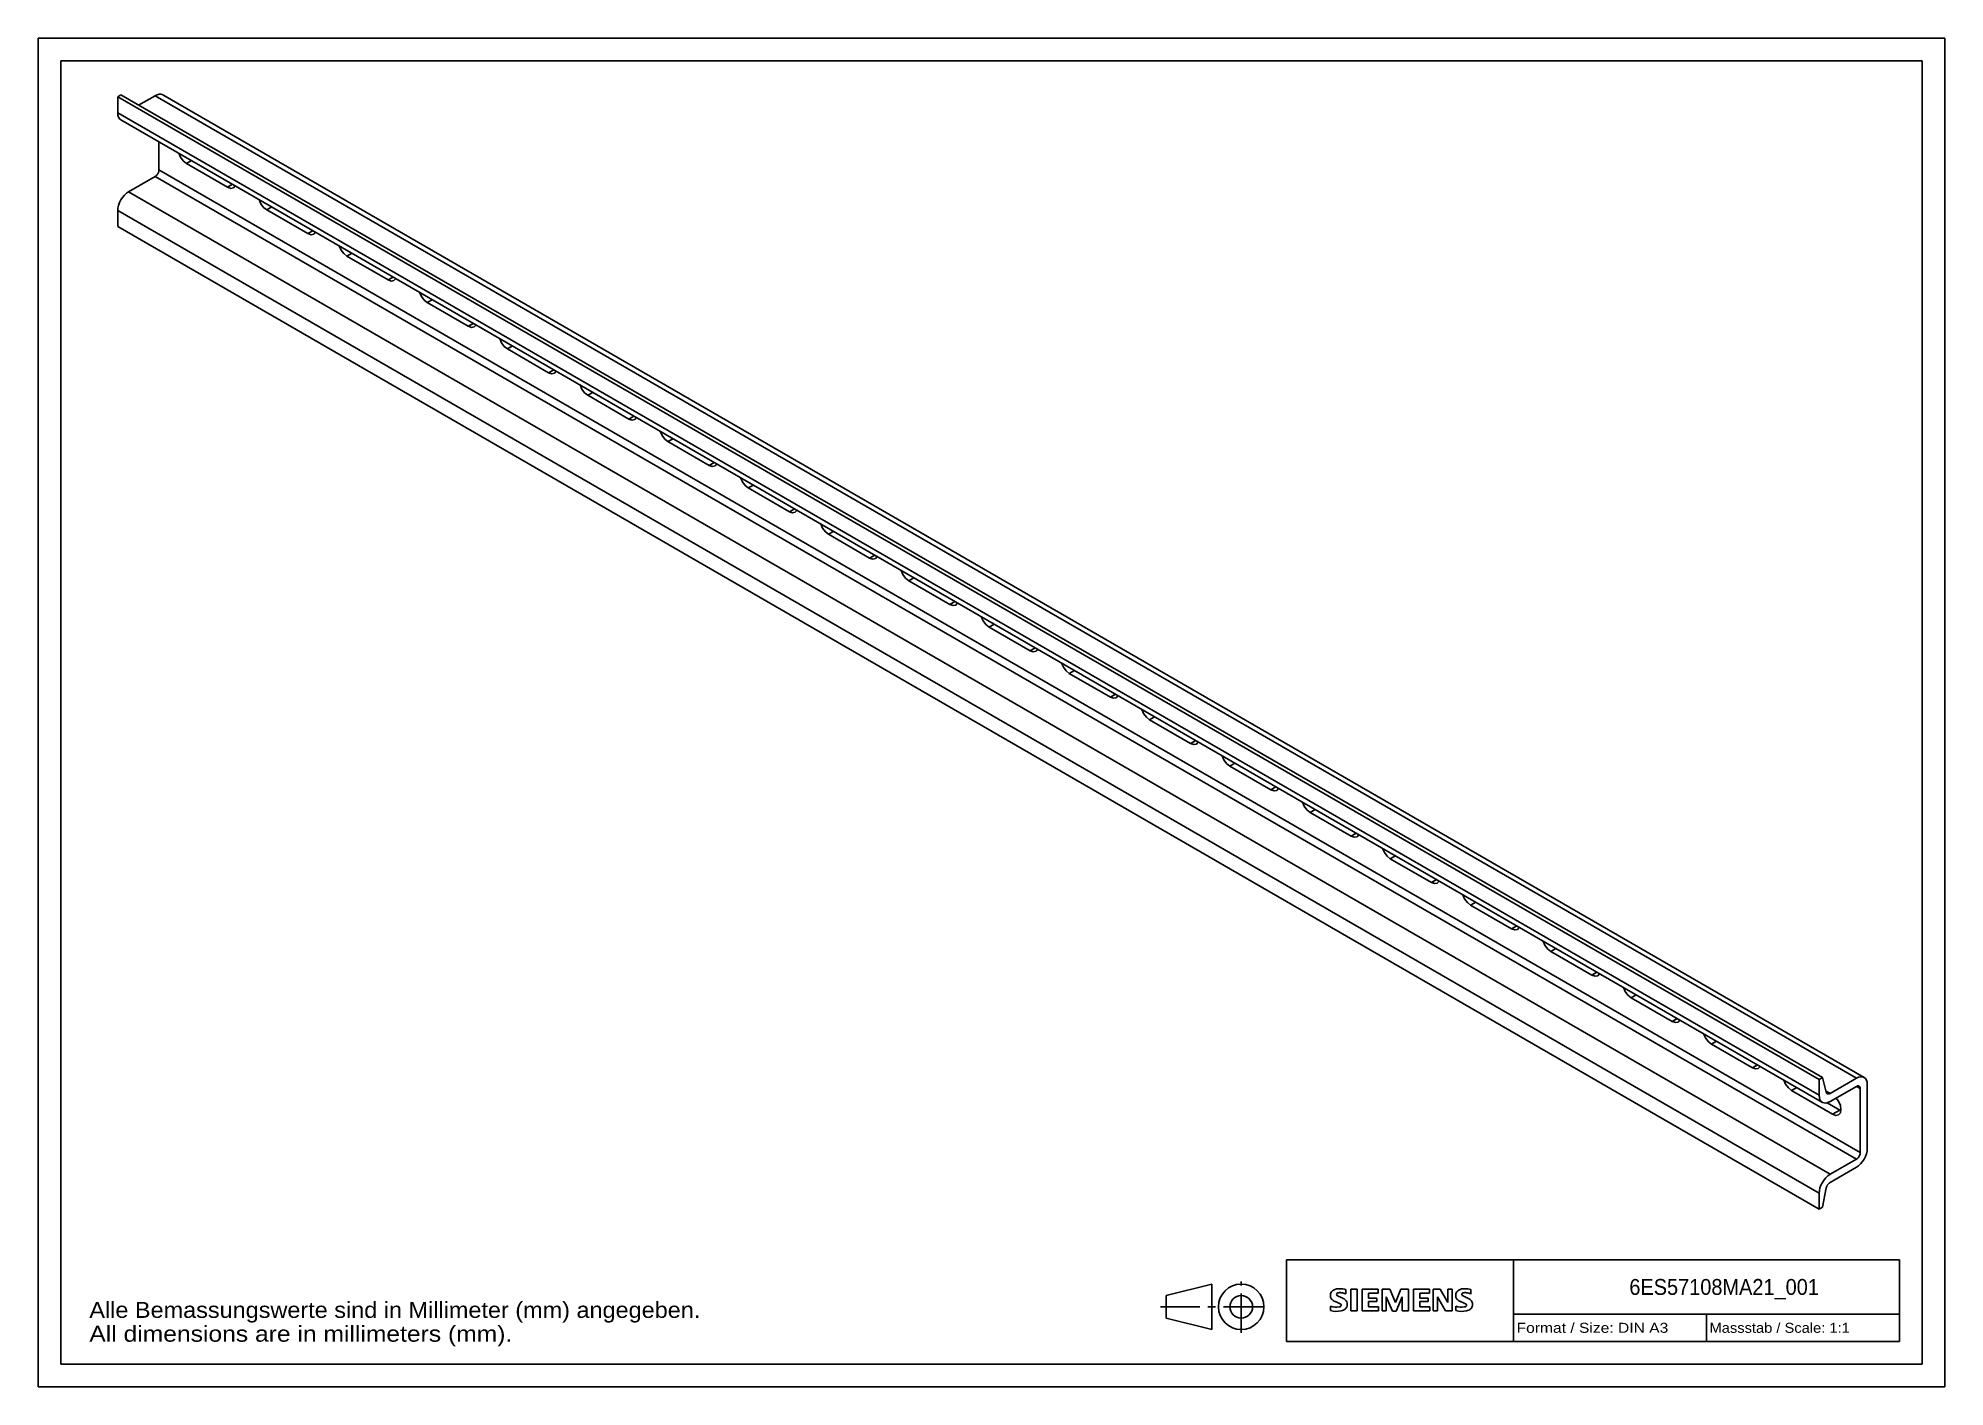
# Model space of a CAD drawing. Extents: x 0 to 420, y 0 to 297.
import ezdxf
from ezdxf.enums import TextEntityAlignment as Align

# ---------------------------------------------------------------- set-up
doc = ezdxf.new("R2010")
doc.units = 0
doc.header["$LTSCALE"] = 23.1
doc.linetypes.add('CENTER', pattern=[0.6, 0.375, -0.075, 0.075, -0.075])
doc.layers.get('0').update_dxf_attribs({"linetype": 'CONTINUOUS'})
for name, color, linetype in [('40000_ISO', 7, 'CONTINUOUS'), ('90000_FRAME', 7, 'CONTINUOUS'), ('91000_TIP', 7, 'CONTINUOUS')]:
    doc.layers.add(name, color=color, linetype=linetype)

msp = doc.modelspace()

# ---------------------------------------------------------------- linework, layer by layer
at = {"layer": '40000_ISO', "color": 7, "linetype": 'CONTINUOUS'}
for p, q in [((18.25, 284.49), (17.54, 284.08)), ((17.54, 284.08), (17.54, 280.57)), ((17.54, 284.08), (392.31, 67.71)), ((18.25, 284.49), (393.02, 68.12)), ((25.75, 284.33), (22.14, 282.24)), ((26.22, 284.54), (25.75, 284.33)), ((25.75, 284.33), (400.52, 67.96)), ((26.67, 284.64), (26.22, 284.54)), ((27.08, 284.63), (26.67, 284.64)), ((27.45, 284.49), (27.08, 284.63)), ((27.45, 284.49), (402.21, 68.13)), ((17.54, 280.57), (17.59, 280.05)), ((17.54, 280.57), (392.31, 64.2)), ((17.59, 280.05), (17.72, 279.61)), ((17.72, 279.61), (17.95, 279.26)), ((17.95, 279.26), (18.25, 279.01)), ((18.25, 279.01), (393.01, 62.65)), ((26.6, 274.19), (26.6, 267.99)), ((30.99, 271.66), (31.38, 270.76)), ((31.38, 270.76), (31.97, 269.95)), ((31.97, 269.95), (32.68, 269.38)), ((32.68, 269.38), (33.8, 270.03)), ((32.68, 269.38), (41.73, 264.16)), ((25.75, 266.52), (19.94, 263.17)), ((25.97, 266.68), (25.75, 266.52)), ((25.75, 266.52), (400.52, 50.15)), ((26.17, 266.9), (25.97, 266.68)), ((26.35, 267.15), (26.17, 266.9)), ((26.48, 267.44), (26.35, 267.15)), ((26.57, 267.72), (26.48, 267.44)), ((26.6, 267.99), (26.57, 267.72)), ((26.6, 267.99), (401.37, 51.62)), ((41.73, 264.16), (42.85, 264.81)), ((17.95, 260.78), (17.72, 260.18)), ((18.25, 261.38), (17.95, 260.78)), ((18.61, 261.93), (18.25, 261.38)), ((19.02, 262.43), (18.61, 261.93)), ((19.47, 262.85), (19.02, 262.43)), ((19.94, 263.17), (19.47, 262.85)), ((19.94, 263.17), (394.71, 46.8)), ((41.73, 264.16), (42.43, 263.91)), ((42.43, 263.91), (43.03, 264.03)), ((43.03, 264.03), (43.42, 264.48)), ((48.66, 261.45), (49.06, 260.55)), ((49.06, 260.55), (49.65, 259.74)), ((17.59, 259.58), (17.54, 259.01)), ((17.54, 259.01), (17.54, 255.5)), ((17.54, 259.01), (392.31, 42.64)), ((17.72, 260.18), (17.59, 259.58)), ((49.65, 259.74), (50.36, 259.18)), ((50.36, 259.18), (51.48, 259.83)), ((50.36, 259.18), (59.41, 253.95)), ((17.54, 255.5), (392.31, 39.13)), ((59.41, 253.95), (60.53, 254.6)), ((59.41, 253.95), (60.11, 253.71)), ((60.11, 253.71), (60.71, 253.82)), ((60.71, 253.82), (61.1, 254.27)), ((66.34, 251.24), (66.73, 250.34)), ((66.73, 250.34), (67.33, 249.54)), ((67.33, 249.54), (68.03, 248.97)), ((68.03, 248.97), (69.16, 249.62)), ((68.03, 248.97), (77.08, 243.75)), ((77.08, 243.75), (78.21, 244.39)), ((77.08, 243.75), (77.79, 243.5)), ((77.79, 243.5), (78.38, 243.62)), ((78.38, 243.62), (78.78, 244.07)), ((84.02, 241.04), (84.41, 240.14)), ((84.41, 240.14), (85.01, 239.33)), ((85.71, 238.77), (86.83, 239.41)), ((85.01, 239.33), (85.71, 238.77)), ((85.71, 238.77), (94.76, 233.54)), ((94.76, 233.54), (95.89, 234.19)), ((94.76, 233.54), (95.47, 233.3)), ((95.47, 233.3), (96.06, 233.41)), ((96.06, 233.41), (96.45, 233.86)), ((101.7, 230.83), (102.09, 229.93)), ((102.09, 229.93), (102.69, 229.13)), ((102.69, 229.13), (103.39, 228.56)), ((103.39, 228.56), (104.51, 229.21)), ((103.39, 228.56), (112.44, 223.33)), ((112.44, 223.33), (113.56, 223.98)), ((112.44, 223.33), (113.14, 223.09)), ((113.14, 223.09), (113.74, 223.2)), ((113.74, 223.2), (114.13, 223.65)), ((119.38, 220.63), (119.77, 219.73)), ((119.77, 219.73), (120.36, 218.92)), ((120.36, 218.92), (121.07, 218.35)), ((121.07, 218.35), (122.19, 219)), ((121.07, 218.35), (130.12, 213.13)), ((130.12, 213.13), (131.24, 213.78)), ((130.12, 213.13), (130.82, 212.88)), ((130.82, 212.88), (131.42, 213)), ((131.42, 213), (131.81, 213.45)), ((137.05, 210.42), (137.44, 209.52)), ((137.44, 209.52), (138.04, 208.71)), ((138.04, 208.71), (138.74, 208.15)), ((138.74, 208.15), (139.87, 208.8)), ((138.74, 208.15), (147.8, 202.92)), ((147.8, 202.92), (148.92, 203.57)), ((147.8, 202.92), (148.5, 202.68)), ((148.5, 202.68), (149.1, 202.79)), ((149.1, 202.79), (149.49, 203.24)), ((154.73, 200.21), (155.12, 199.31)), ((155.12, 199.31), (155.72, 198.51)), ((155.72, 198.51), (156.42, 197.94)), ((156.42, 197.94), (157.55, 198.59)), ((156.42, 197.94), (165.47, 192.72)), ((165.47, 192.72), (166.6, 193.36)), ((165.47, 192.72), (166.18, 192.47)), ((166.18, 192.47), (166.77, 192.59)), ((166.77, 192.59), (167.16, 193.04)), ((172.41, 190.01), (172.8, 189.11)), ((172.8, 189.11), (173.4, 188.3)), ((173.4, 188.3), (174.1, 187.74)), ((174.1, 187.74), (175.22, 188.38)), ((174.1, 187.74), (183.15, 182.51)), ((183.15, 182.51), (184.27, 183.16)), ((183.15, 182.51), (183.85, 182.26)), ((183.85, 182.26), (184.45, 182.38)), ((184.45, 182.38), (184.84, 182.83)), ((190.09, 179.8), (190.48, 178.9)), ((190.48, 178.9), (191.07, 178.1)), ((191.07, 178.1), (191.78, 177.53)), ((191.78, 177.53), (192.9, 178.18)), ((191.78, 177.53), (200.83, 172.3)), ((200.83, 172.3), (201.95, 172.95)), ((200.83, 172.3), (201.53, 172.06)), ((202.13, 172.17), (202.52, 172.62)), ((201.53, 172.06), (202.13, 172.17)), ((207.76, 169.6), (208.16, 168.7)), ((208.16, 168.7), (208.75, 167.89)), ((208.75, 167.89), (209.46, 167.32)), ((209.46, 167.32), (210.58, 167.97)), ((209.46, 167.32), (218.51, 162.1)), ((218.51, 162.1), (219.63, 162.75)), ((218.51, 162.1), (219.21, 161.85)), ((219.21, 161.85), (219.81, 161.97)), ((219.81, 161.97), (220.2, 162.42)), ((225.44, 159.39), (225.83, 158.49)), ((225.83, 158.49), (226.43, 157.68)), ((226.43, 157.68), (227.13, 157.12)), ((227.13, 157.12), (228.26, 157.77)), ((227.13, 157.12), (236.18, 151.89)), ((236.18, 151.89), (237.31, 152.54)), ((236.18, 151.89), (236.89, 151.65)), ((236.89, 151.65), (237.48, 151.76)), ((237.48, 151.76), (237.88, 152.21)), ((243.12, 149.18), (243.51, 148.28)), ((243.51, 148.28), (244.11, 147.48)), ((244.11, 147.48), (244.81, 146.91)), ((244.81, 146.91), (245.93, 147.56)), ((244.81, 146.91), (253.86, 141.69)), ((253.86, 141.69), (254.99, 142.33)), ((253.86, 141.69), (254.57, 141.44)), ((254.57, 141.44), (255.16, 141.56)), ((255.16, 141.56), (255.55, 142.01)), ((260.8, 138.98), (261.19, 138.08)), ((261.19, 138.08), (261.79, 137.27)), ((261.79, 137.27), (262.49, 136.7)), ((262.49, 136.7), (263.61, 137.35)), ((262.49, 136.7), (271.54, 131.48)), ((271.54, 131.48), (272.66, 132.13)), ((271.54, 131.48), (272.24, 131.23)), ((272.24, 131.23), (272.84, 131.35)), ((272.84, 131.35), (273.23, 131.8)), ((278.48, 128.77), (278.87, 127.87)), ((278.87, 127.87), (279.46, 127.07)), ((279.46, 127.07), (280.17, 126.5)), ((280.17, 126.5), (281.29, 127.15)), ((280.17, 126.5), (289.22, 121.27)), ((289.22, 121.27), (290.34, 121.92)), ((289.22, 121.27), (289.92, 121.03)), ((289.92, 121.03), (290.52, 121.14)), ((290.52, 121.14), (290.91, 121.59)), ((296.15, 118.57), (296.54, 117.67)), ((296.54, 117.67), (297.14, 116.86)), ((297.14, 116.86), (297.84, 116.29)), ((297.84, 116.29), (298.97, 116.94)), ((297.84, 116.29), (306.9, 111.07)), ((306.9, 111.07), (308.02, 111.72)), ((306.9, 111.07), (307.6, 110.82)), ((307.6, 110.82), (308.2, 110.94)), ((308.2, 110.94), (308.59, 111.39)), ((313.83, 108.36), (314.22, 107.46)), ((314.22, 107.46), (314.82, 106.65)), ((314.82, 106.65), (315.52, 106.09)), ((315.52, 106.09), (316.65, 106.74)), ((315.52, 106.09), (324.57, 100.86)), ((324.57, 100.86), (325.7, 101.51)), ((324.57, 100.86), (325.28, 100.62)), ((325.87, 100.73), (326.26, 101.18)), ((325.28, 100.62), (325.87, 100.73)), ((331.51, 98.15), (331.9, 97.25)), ((331.9, 97.25), (332.5, 96.45)), ((332.5, 96.45), (333.2, 95.88)), ((333.2, 95.88), (334.32, 96.53)), ((333.2, 95.88), (342.25, 90.66)), ((342.25, 90.66), (343.37, 91.3)), ((342.25, 90.66), (342.95, 90.41)), ((342.95, 90.41), (343.55, 90.53)), ((343.55, 90.53), (343.94, 90.98)), ((349.19, 87.95), (349.58, 87.05)), ((349.58, 87.05), (350.17, 86.24)), ((350.17, 86.24), (350.88, 85.67)), ((350.88, 85.67), (352, 86.32)), ((350.88, 85.67), (359.93, 80.45)), ((359.93, 80.45), (361.05, 81.1)), ((359.93, 80.45), (360.63, 80.2)), ((360.63, 80.2), (361.23, 80.32)), ((361.23, 80.32), (361.62, 80.77)), ((366.86, 77.74), (367.26, 76.84)), ((367.26, 76.84), (367.85, 76.04)), ((367.85, 76.04), (368.56, 75.47)), ((368.56, 75.47), (369.68, 76.12)), ((368.56, 75.47), (377.61, 70.24)), ((377.61, 70.24), (378.73, 70.89)), ((377.61, 70.24), (378.31, 70)), ((378.31, 70), (378.91, 70.11)), ((378.91, 70.11), (379.3, 70.56)), ((384.54, 67.54), (384.93, 66.64)), ((393.02, 68.12), (392.31, 67.71)), ((392.31, 67.71), (392.31, 64.2)), ((393.89, 64.86), (393.02, 68.12)), ((400.52, 67.96), (394.71, 64.61)), ((400.98, 68.17), (400.52, 67.96)), ((401.44, 68.28), (400.98, 68.17)), ((401.85, 68.26), (401.44, 68.28)), ((402.21, 68.13), (401.85, 68.26)), ((402.51, 67.88), (402.21, 68.13)), ((402.73, 67.53), (402.51, 67.88)), ((402.87, 67.09), (402.73, 67.53)), ((384.93, 66.64), (385.53, 65.83)), ((385.53, 65.83), (386.23, 65.26)), ((386.23, 65.26), (387.36, 65.91)), ((386.23, 65.26), (395.28, 60.04)), ((392.31, 64.2), (392.36, 63.69)), ((392.36, 63.69), (392.49, 63.24)), ((392.49, 63.24), (392.71, 62.89)), ((393.82, 65.12), (394.71, 64.61)), ((393.98, 64.67), (393.89, 64.86)), ((394.11, 64.55), (393.98, 64.67)), ((394.29, 64.49), (394.11, 64.55)), ((394.49, 64.51), (394.29, 64.49)), ((394.71, 64.61), (394.49, 64.51)), ((394.71, 62.81), (400.52, 66.17)), ((396.58, 62.91), (396.07, 63.6)), ((400.52, 66.17), (400.74, 66.26)), ((400.52, 66.17), (401.37, 65.68)), ((400.74, 66.26), (400.94, 66.28)), ((400.94, 66.28), (401.12, 66.23)), ((401.12, 66.23), (401.25, 66.1)), ((401.25, 66.1), (401.34, 65.91)), ((401.34, 65.91), (401.37, 65.68)), ((401.37, 65.68), (401.37, 51.62)), ((402.92, 66.57), (402.87, 67.09)), ((402.92, 52.52), (402.92, 66.57)), ((392.71, 62.89), (393.01, 62.65)), ((393.01, 62.65), (393.38, 62.51)), ((393.38, 62.51), (393.79, 62.49)), ((393.79, 62.49), (394.24, 62.6)), ((394.04, 62.55), (396.84, 60.93)), ((394.24, 62.6), (394.71, 62.81)), ((395.28, 60.04), (396.84, 60.93)), ((395.28, 60.04), (395.99, 59.79)), ((395.99, 59.79), (396.58, 59.91)), ((396.98, 61.99), (396.58, 62.91)), ((396.58, 59.91), (396.98, 60.37)), ((396.84, 60.93), (397.07, 60.85)), ((397.12, 61.1), (396.98, 61.99)), ((396.98, 60.37), (397.12, 61.1)), ((400.94, 50.53), (400.74, 50.31)), ((401.12, 50.79), (400.94, 50.53)), ((401.25, 51.07), (401.12, 50.79)), ((401.34, 51.35), (401.25, 51.07)), ((401.37, 51.62), (401.34, 51.35)), ((402.21, 50.15), (402.51, 50.75)), ((402.51, 50.75), (402.73, 51.35)), ((402.73, 51.35), (402.87, 51.95)), ((402.87, 51.95), (402.92, 52.52)), ((394.24, 46.48), (393.79, 46.06)), ((394.71, 46.8), (394.24, 46.48)), ((400.52, 50.15), (394.71, 46.8)), ((394.71, 45.01), (400.52, 48.36)), ((400.74, 50.31), (400.52, 50.15)), ((400.52, 48.36), (400.98, 48.69)), ((400.98, 48.69), (401.44, 49.1)), ((401.44, 49.1), (401.85, 49.6)), ((401.85, 49.6), (402.21, 50.15)), ((392.36, 43.21), (392.31, 42.64)), ((392.31, 42.64), (392.31, 39.13)), ((392.49, 43.81), (392.36, 43.21)), ((392.71, 44.42), (392.49, 43.81)), ((393.01, 45.01), (392.71, 44.42)), ((393.38, 45.56), (393.01, 45.01)), ((393.02, 39.54), (393.89, 43.81)), ((393.79, 46.06), (393.38, 45.56)), ((393.89, 43.81), (393.98, 44.1)), ((393.98, 44.1), (394.11, 44.38)), ((394.11, 44.38), (394.29, 44.63)), ((394.29, 44.63), (394.49, 44.85)), ((394.49, 44.85), (394.71, 45.01)), ((392.31, 39.13), (393.02, 39.54))]:
    msp.add_line(p, q, dxfattribs=at)
at = {"layer": '90000_FRAME', "color": 7, "linetype": 'CONTINUOUS'}
for p, q in [((0, 297), (0, 0)), ((420, 297), (0, 297)), ((420, 0), (420, 297)), ((5, 292), (5, 5)), ((415, 292), (5, 292)), ((415, 5), (415, 292)), ((275, 28), (410, 28)), ((275, 10), (275, 28)), ((325, 10), (325, 28)), ((410, 10), (410, 28)), ((284.89, 20.92), (285.17, 21.19)), ((288.03, 20.5), (288.03, 21.45)), ((289.12, 21.5), (290.55, 21.5)), ((289.12, 21.5), (289.12, 16.74)), ((290.55, 21.5), (290.55, 16.74)), ((295.16, 21.5), (291.64, 21.5)), ((291.64, 21.5), (291.64, 16.74)), ((295.16, 21.5), (295.16, 20.62)), ((297.73, 21.5), (296.02, 21.5)), ((296.02, 16.74), (296.02, 21.5)), ((297.73, 21.5), (298.96, 18.6)), ((300.15, 21.5), (298.96, 18.6)), ((301.86, 21.5), (300.15, 21.5)), ((301.86, 21.5), (301.86, 16.74)), ((306.47, 21.5), (302.96, 21.5)), ((302.96, 21.5), (302.96, 16.74)), ((306.47, 21.5), (306.47, 20.62)), ((308.85, 21.5), (307.3, 21.5)), ((307.3, 16.74), (307.3, 21.5)), ((308.85, 21.5), (310.54, 18.55)), ((311.49, 21.5), (310.54, 21.5)), ((310.54, 21.5), (310.54, 18.55)), ((311.49, 21.5), (311.49, 16.74)), ((315.62, 20.5), (315.62, 21.45)), ((284.7, 16.84), (284.7, 17.79)), ((295.16, 20.62), (293.02, 20.62)), ((293.02, 20.62), (293.02, 19.55)), ((294.87, 19.55), (293.02, 19.55)), ((294.87, 18.76), (293.02, 18.76)), ((293.02, 18.76), (293.02, 17.65)), ((295.21, 17.65), (293.02, 17.65)), ((294.87, 19.55), (294.87, 18.76)), ((295.21, 17.65), (295.21, 16.74)), ((298.3, 16.7), (296.97, 19.79)), ((296.97, 16.74), (296.97, 19.79)), ((300.48, 19.83), (299.15, 16.7)), ((300.48, 19.83), (300.48, 16.74)), ((306.47, 20.62), (304.33, 20.62)), ((304.33, 20.62), (304.33, 19.55)), ((306.19, 19.55), (304.33, 19.55)), ((306.19, 18.76), (304.33, 18.76)), ((304.33, 18.76), (304.33, 17.65)), ((306.52, 17.65), (304.33, 17.65)), ((306.19, 19.55), (306.19, 18.76)), ((306.52, 17.65), (306.52, 16.74)), ((309.97, 16.74), (308.26, 19.79)), ((308.26, 16.74), (308.26, 19.79)), ((312.3, 16.84), (312.3, 17.79)), ((289.12, 16.74), (290.55, 16.74)), ((291.64, 16.74), (295.21, 16.74)), ((296.02, 16.74), (296.97, 16.74)), ((298.3, 16.7), (299.15, 16.7)), ((301.86, 16.74), (300.48, 16.74)), ((302.96, 16.74), (306.52, 16.74)), ((307.3, 16.74), (308.26, 16.74)), ((311.49, 16.74), (309.97, 16.74)), ((325, 16), (410, 16)), ((367.5, 10), (367.5, 16)), ((275, 10), (410, 10)), ((5, 5), (415, 5)), ((0, 0), (420, 0))]:
    msp.add_line(p, q, dxfattribs=at)
for centre, radius, start, end in [((286.14, 19.94), 1.58, 121.2141, 141.5255), ((286.52, 19.25), 2.37, 86.2218, 120.4273), ((286.25, 12.56), 9.07, 78.6827, 87.3148), ((313.73, 19.94), 1.58, 121.2141, 141.5255), ((314.11, 19.25), 2.37, 86.2218, 120.4273), ((313.84, 12.56), 9.07, 78.6827, 87.3148), ((285.96, 20.14), 1.31, 164.1975, 195.8025), ((285.79, 20.25), 1.12, 142.8139, 167.1523), ((285.9, 20.1), 1.24, 194.7952, 225.7177), ((285.95, 20.8), 3.26, 247.53, 280.758), ((286.13, 21.38), 4.76, 252.5939, 280.9817), ((286.5, 20.81), 2.17, 227.3119, 242.704), ((290.36, 28.34), 10.63, 242.862, 247.1042), ((286.31, 20.37), 0.303, 154.44, 221.8202), ((286.39, 20.29), 0.41, 102.8288, 149.226), ((286.72, 20.75), 0.866, 222.776, 239.0362), ((279.56, 2.55), 17.33, 65.3415, 67.3998), ((287.62, 22.35), 2.7, 240.0482, 251.378), ((286.8, 18.55), 2.2, 84.04, 103.3428), ((286.41, 18.7), 1.11, 277.71, 295.6885), ((284.21, 13.42), 6.86, 59.902, 68.2036), ((286.69, 17.98), 0.34, 305.5032, 72.4653), ((286.46, 16.13), 4.64, 70.2626, 82.9524), ((286.58, 18.76), 2.1, 282.4058, 311.8644), ((286.89, 18.06), 1.5, 25.9563, 59.4835), ((286.95, 18.19), 1.43, 315.8905, 333.5229), ((286.96, 18.14), 1.41, 335.3868, 24.3915), ((313.56, 20.14), 1.31, 164.1975, 195.8025), ((313.39, 20.25), 1.12, 142.8139, 167.1523), ((313.49, 20.1), 1.24, 194.7952, 225.7177), ((313.54, 20.8), 3.26, 247.53, 280.758), ((313.72, 21.38), 4.76, 252.5939, 280.9817), ((314.1, 20.81), 2.17, 227.3119, 242.704), ((317.95, 28.34), 10.63, 242.862, 247.1042), ((313.9, 20.37), 0.303, 154.44, 221.8202), ((313.98, 20.29), 0.41, 102.8288, 149.226), ((314.31, 20.75), 0.866, 222.776, 239.0362), ((307.16, 2.55), 17.33, 65.3415, 67.3998), ((315.21, 22.35), 2.7, 240.0482, 251.378), ((314.4, 18.55), 2.2, 84.04, 103.3428), ((314, 18.7), 1.11, 277.71, 295.6885), ((311.8, 13.42), 6.86, 59.902, 68.2036), ((314.28, 17.98), 0.34, 305.5032, 72.4653), ((314.06, 16.13), 4.64, 70.2626, 82.9524), ((314.17, 18.76), 2.1, 282.4058, 311.8644), ((314.48, 18.06), 1.5, 25.9563, 59.4835), ((314.55, 18.19), 1.43, 315.8905, 333.5229), ((314.55, 18.14), 1.41, 335.3868, 24.3915)]:
    msp.add_arc(centre, radius, start, end, dxfattribs=at)
at = {"layer": '91000_TIP', "color": 7, "linetype": 'CONTINUOUS'}
for p, q in [((248.51, 20.13), (258.51, 22.63)), ((258.51, 22.63), (258.51, 12.63)), ((248.51, 20.13), (248.51, 15.13)), ((248.51, 15.13), (258.51, 12.63))]:
    msp.add_line(p, q, dxfattribs=at)
at = {"layer": '91000_TIP', "color": 7, "linetype": 'CENTER'}
for p, q in [((265.01, 11.91), (265.01, 23.19)), ((247.23, 17.63), (270.83, 17.63))]:
    msp.add_line(p, q, dxfattribs=at)
at = {"layer": '91000_TIP', "color": 7, "linetype": 'CONTINUOUS'}
for radius in [5, 2.5]:
    msp.add_circle((265.01, 17.63), radius, dxfattribs=at)

# ---------------------------------------------------------------- texts
at = {"color": 7, "linetype": 'CONTINUOUS'}
for s, p, p2 in [('Alle Bemassungswerte sind in Millimeter (mm) angegeben.', (11.28, 15.19), (145.86, 15.19)), ('All dimensions are in millimeters (mm).', (11.28, 9.94), (104.44, 9.94))]:
    msp.add_text(s, height=3.5, dxfattribs=at).set_placement(p, p2, align=Align.FIT)
at = {"layer": '90000_FRAME', "color": 7, "linetype": 'CONTINUOUS'}
for s, height, p, p2 in [('6ES57108MA21_001', 3.5, (350.5, 20.25), (392.25, 20.25)), ('Format / Size: DIN A3', 2.2, (325.66, 11.9), (359.08, 11.9)), ('Massstab / Scale: 1:1', 2.2, (368.16, 11.9), (399.06, 11.9))]:
    msp.add_text(s, height=height, dxfattribs=at).set_placement(p, p2, align=Align.FIT)

doc.saveas('drawing.dxf')
